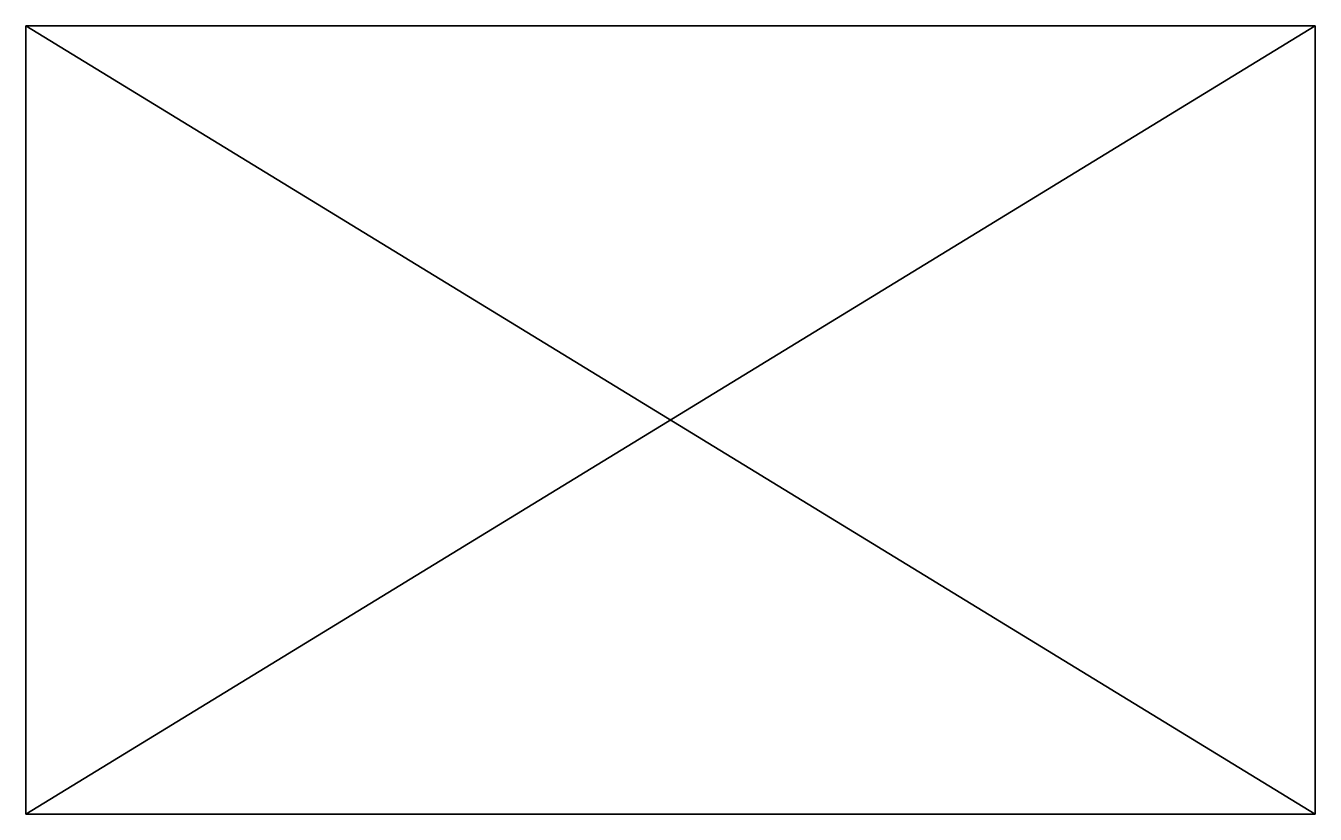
# Model space of a CAD drawing. Extents: x 0 to 670, y 0 to 410.
import ezdxf

# ---------------------------------------------------------------- set-up
doc = ezdxf.new("R2010")
doc.units = 0
doc.header["$MEASUREMENT"] = 0
doc.layers.get('0').update_dxf_attribs({"color": 13, "linetype": 'CONTINUOUS'})

msp = doc.modelspace()

# ---------------------------------------------------------------- linework, layer by layer
for p, q in [((0, 410), (670, 410)), ((0, 0), (0, 410)), ((0, 410), (0, 410, 25)), ((0, 410, 25), (670, 410, 25)), ((0, 0, 25), (0, 410, 25)), ((670, 410), (670, 0)), ((670, 410), (670, 410, 25)), ((670, 410, 25), (670, 0, 25)), ((670, 0), (0, 0)), ((670, 0, 25), (0, 0, 25)), ((0, 0), (0, 0, 25)), ((670, 0), (670, 0, 25))]:
    msp.add_line(p, q)

# ---------------------------------------------------------------- meshes
mesh = msp.add_polyface()
corners = [(670, 410), (0, 0), (0, 410), (670, 0)]
mesh.append_faces([[corners[k] for k in face] for face in [(0, 1, 2), (1, 0, 3)]], dxfattribs={"vtx0": -1})
mesh = msp.add_polyface()
corners = [(0, 410, 25), (670, 410), (0, 410), (670, 410, 25)]
mesh.append_faces([[corners[k] for k in face] for face in [(0, 1, 2), (1, 0, 3)]], dxfattribs={"vtx0": -1})
mesh = msp.add_polyface()
corners = [(670, 0, 25), (0, 410, 25), (0, 0, 25), (670, 410, 25)]
mesh.append_faces([[corners[k] for k in face] for face in [(0, 1, 2), (1, 0, 3)]], dxfattribs={"vtx0": -1})
mesh = msp.add_polyface()
corners = [(0, 410, 25), (0, 0), (0, 0, 25), (0, 410)]
mesh.append_faces([[corners[k] for k in face] for face in [(0, 1, 2), (1, 0, 3)]], dxfattribs={"vtx0": -1})
mesh = msp.add_polyface()
corners = [(670, 410), (670, 0, 25), (670, 0), (670, 410, 25)]
mesh.append_faces([[corners[k] for k in face] for face in [(0, 1, 2), (1, 0, 3)]], dxfattribs={"vtx0": -1})
mesh = msp.add_polyface()
corners = [(670, 0, 25), (0, 0), (670, 0), (0, 0, 25)]
mesh.append_faces([[corners[k] for k in face] for face in [(0, 1, 2), (1, 0, 3)]], dxfattribs={"vtx0": -1})

doc.saveas('drawing.dxf')
